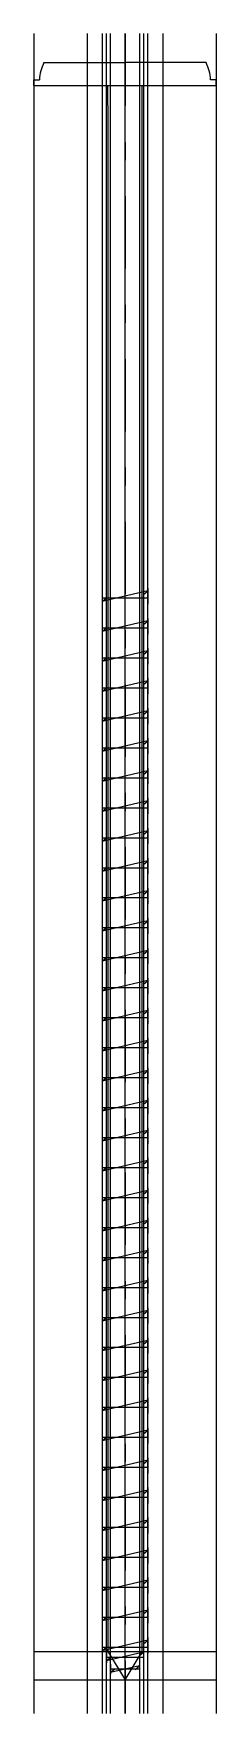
# Model space of a CAD drawing. Extents: x -16 to 16, y -286 to 9.
import ezdxf

# ---------------------------------------------------------------- set-up
doc = ezdxf.new("R2010")
doc.units = 0
doc.linetypes.add('CENTER', pattern=[28.575, 12.7, -6.35, 3.175, -6.35])
doc.layers.get('0').update_dxf_attribs({"linetype": 'CONTINUOUS'})

msp = doc.modelspace()

# ---------------------------------------------------------------- linework, layer by layer
at = {"linetype": 'CONTINUOUS'}
for p, q in [((-16, 9.1), (-16, -285.9)), ((-6.65, 9.1), (-6.65, -285.9)), ((-4, 9.1), (-4, -285.9)), ((-3.26, -285.9), (-3.26, 9.1)), ((-2.52, -285.9), (-2.52, 9.1)), ((0, -285.9), (0, 9.1)), ((2.52, 9.1), (2.52, -285.9)), ((3.26, 9.1), (3.26, -285.9)), ((4, -285.9), (4, 9.1)), ((6.65, 9.1), (6.65, -285.9)), ((16, 9.1), (16, -285.9)), ((-14.2, 4), (0, 4)), ((14.2, 4), (0, 4)), ((-16, 0), (-16, 1)), ((-16, 1), (-15, 1)), ((-16, 0), (16, 0)), ((-16, 0), (16, 0)), ((-3, -3.55), (-3, 0)), ((3, -3.55), (3, 0)), ((16, 1), (15, 1)), ((16, 0), (16, 1)), ((-3, -3.55), (-3, -275)), ((3, -275), (3, -3.55)), ((-4, -88.32), (-4, -91.09)), ((0, -91.09), (0, -88.32)), ((4, -88.32), (4, -91.09)), ((4, -88.78), (-4, -90.64)), ((-4, -90), (4, -90)), ((-4, -90.64), (-3.25, -90)), ((3.25, -89.42), (4, -88.78)), ((-4, -93.59), (-4, -96.36)), ((4, -94.04), (-4, -95.9)), ((0, -96.36), (0, -93.59)), ((3.25, -94.68), (4, -94.04)), ((4, -93.59), (4, -96.36)), ((-4, -95.26), (4, -95.26)), ((-4, -95.9), (-3.25, -95.26)), ((-4, -98.85), (-4, -101.62)), ((4, -99.31), (-4, -101.17)), ((0, -101.62), (0, -98.85)), ((3.25, -99.95), (4, -99.31)), ((4, -98.85), (4, -101.62)), ((-4, -100.53), (4, -100.53)), ((-4, -101.17), (-3.25, -100.53)), ((-4, -104.12), (-4, -106.89)), ((4, -104.57), (-4, -106.43)), ((-4, -105.79), (4, -105.79)), ((-4, -106.43), (-3.25, -105.79)), ((0, -106.89), (0, -104.12)), ((3.25, -105.21), (4, -104.57)), ((4, -104.12), (4, -106.89)), ((-4, -109.38), (-4, -112.15)), ((4, -109.84), (-4, -111.7)), ((-4, -111.06), (4, -111.06)), ((-4, -111.7), (-3.25, -111.06)), ((0, -112.15), (0, -109.38)), ((3.25, -110.48), (4, -109.84)), ((4, -109.38), (4, -112.15)), ((-4, -114.64), (-4, -117.41)), ((0, -117.41), (0, -114.64)), ((4, -114.64), (4, -117.41)), ((4, -115.1), (-4, -116.96)), ((-4, -116.32), (4, -116.32)), ((-4, -116.96), (-3.25, -116.32)), ((3.25, -115.74), (4, -115.1)), ((-4, -119.91), (-4, -122.68)), ((4, -120.36), (-4, -122.23)), ((0, -122.68), (0, -119.91)), ((3.25, -121), (4, -120.36)), ((4, -119.91), (4, -122.68)), ((-4, -121.59), (4, -121.59)), ((-4, -122.23), (-3.25, -121.59)), ((-4, -125.17), (-4, -127.94)), ((4, -125.63), (-4, -127.49)), ((-4, -126.85), (4, -126.85)), ((-4, -127.49), (-3.25, -126.85)), ((0, -127.94), (0, -125.17)), ((3.25, -126.27), (4, -125.63)), ((4, -125.17), (4, -127.94)), ((-4, -130.44), (-4, -133.21)), ((4, -130.89), (-4, -132.76)), ((-4, -132.12), (4, -132.12)), ((-4, -132.76), (-3.25, -132.12)), ((0, -133.21), (0, -130.44)), ((3.25, -131.53), (4, -130.89)), ((4, -130.44), (4, -133.21)), ((-4, -135.7), (-4, -138.47)), ((0, -138.47), (0, -135.7)), ((4, -135.7), (4, -138.47)), ((4, -136.16), (-4, -138.02)), ((-4, -137.38), (4, -137.38)), ((-4, -138.02), (-3.25, -137.38)), ((3.25, -136.8), (4, -136.16)), ((-4, -140.97), (-4, -143.74)), ((4, -141.42), (-4, -143.28)), ((0, -143.74), (0, -140.97)), ((3.25, -142.06), (4, -141.42)), ((4, -140.97), (4, -143.74)), ((-4, -142.64), (4, -142.64)), ((-4, -143.28), (-3.25, -142.64)), ((-4, -146.23), (-4, -149)), ((4, -146.69), (-4, -148.55)), ((0, -149), (0, -146.23)), ((3.25, -147.33), (4, -146.69)), ((4, -146.23), (4, -149)), ((-4, -147.91), (4, -147.91)), ((-4, -148.55), (-3.25, -147.91)), ((-4, -151.5), (-4, -154.27)), ((4, -151.95), (-4, -153.81)), ((-4, -153.17), (4, -153.17)), ((-4, -153.81), (-3.25, -153.17)), ((0, -154.27), (0, -151.5)), ((3.25, -152.59), (4, -151.95)), ((4, -151.5), (4, -154.27)), ((-4, -156.76), (-4, -159.53)), ((4, -157.21), (-4, -159.08)), ((-4, -158.44), (4, -158.44)), ((-4, -159.08), (-3.25, -158.44)), ((0, -159.53), (0, -156.76)), ((3.25, -157.85), (4, -157.21)), ((4, -156.76), (4, -159.53)), ((-4, -162.02), (-4, -164.79)), ((0, -164.79), (0, -162.02)), ((4, -162.02), (4, -164.79)), ((4, -162.48), (-4, -164.34)), ((-4, -163.7), (4, -163.7)), ((-4, -164.34), (-3.25, -163.7)), ((3.25, -163.12), (4, -162.48)), ((-4, -167.29), (-4, -170.06)), ((4, -167.74), (-4, -169.61)), ((0, -170.06), (0, -167.29)), ((3.25, -168.38), (4, -167.74)), ((4, -167.29), (4, -170.06)), ((-4, -168.97), (4, -168.97)), ((-4, -169.61), (-3.25, -168.97)), ((-4, -172.55), (-4, -175.32)), ((4, -173.01), (-4, -174.87)), ((0, -175.32), (0, -172.55)), ((3.25, -173.65), (4, -173.01)), ((4, -172.55), (4, -175.32)), ((-4, -174.23), (4, -174.23)), ((-4, -174.87), (-3.25, -174.23)), ((-4, -177.82), (-4, -180.59)), ((4, -178.27), (-4, -180.13)), ((-4, -179.49), (4, -179.49)), ((-4, -180.13), (-3.25, -179.49)), ((0, -180.59), (0, -177.82)), ((3.25, -178.91), (4, -178.27)), ((4, -177.82), (4, -180.59)), ((-4, -183.08), (-4, -185.85)), ((4, -183.54), (-4, -185.4)), ((-4, -184.76), (4, -184.76)), ((-4, -185.4), (-3.25, -184.76)), ((0, -185.85), (0, -183.08)), ((3.25, -184.18), (4, -183.54)), ((4, -183.08), (4, -185.85)), ((-4, -188.35), (-4, -191.12)), ((4, -188.8), (-4, -190.66)), ((0, -191.12), (0, -188.35)), ((3.25, -189.44), (4, -188.8)), ((4, -188.35), (4, -191.12)), ((-4, -190.02), (4, -190.02)), ((-4, -190.66), (-3.25, -190.02)), ((-4, -193.61), (-4, -196.38)), ((4, -194.07), (-4, -195.93)), ((0, -196.38), (0, -193.61)), ((3.25, -194.71), (4, -194.07)), ((4, -193.61), (4, -196.38)), ((-4, -195.29), (4, -195.29)), ((-4, -195.93), (-3.25, -195.29)), ((-4, -198.87), (-4, -201.65)), ((4, -199.33), (-4, -201.19)), ((-4, -200.55), (4, -200.55)), ((-4, -201.19), (-3.25, -200.55)), ((0, -201.65), (0, -198.87)), ((3.25, -199.97), (4, -199.33)), ((4, -198.87), (4, -201.65)), ((-4, -204.14), (-4, -206.91)), ((4, -204.59), (-4, -206.46)), ((-4, -205.82), (4, -205.82)), ((-4, -206.46), (-3.25, -205.82)), ((0, -206.91), (0, -204.14)), ((3.25, -205.23), (4, -204.59)), ((4, -204.14), (4, -206.91)), ((-4, -209.4), (-4, -212.17)), ((0, -212.17), (0, -209.4)), ((4, -209.4), (4, -212.17)), ((4, -209.86), (-4, -211.72)), ((-4, -211.08), (4, -211.08)), ((-4, -211.72), (-3.25, -211.08)), ((3.25, -210.5), (4, -209.86)), ((-4, -214.67), (-4, -217.44)), ((4, -215.12), (-4, -216.99)), ((0, -217.44), (0, -214.67)), ((3.25, -215.76), (4, -215.12)), ((4, -214.67), (4, -217.44)), ((-4, -216.35), (4, -216.35)), ((-4, -216.99), (-3.25, -216.35)), ((-4, -219.93), (-4, -222.7)), ((4, -220.39), (-4, -222.25)), ((0, -222.7), (0, -219.93)), ((3.25, -221.03), (4, -220.39)), ((4, -219.93), (4, -222.7)), ((-4, -221.61), (4, -221.61)), ((-4, -222.25), (-3.25, -221.61)), ((-4, -225.2), (-4, -227.97)), ((4, -225.65), (-4, -227.51)), ((-4, -226.87), (4, -226.87)), ((-4, -227.51), (-3.25, -226.87)), ((0, -227.97), (0, -225.2)), ((3.25, -226.29), (4, -225.65)), ((4, -225.2), (4, -227.97)), ((-4, -230.46), (-4, -233.23)), ((4, -230.92), (-4, -232.78)), ((-4, -232.14), (4, -232.14)), ((-4, -232.78), (-3.25, -232.14)), ((0, -233.23), (0, -230.46)), ((3.25, -231.56), (4, -230.92)), ((4, -230.46), (4, -233.23)), ((-4, -235.73), (-4, -238.5)), ((0, -238.5), (0, -235.73)), ((4, -235.73), (4, -238.5)), ((4, -236.18), (-4, -238.04)), ((-4, -237.4), (4, -237.4)), ((-4, -238.04), (-3.25, -237.4)), ((3.25, -236.82), (4, -236.18)), ((-4, -240.99), (-4, -243.76)), ((4, -241.45), (-4, -243.31)), ((0, -243.76), (0, -240.99)), ((3.25, -242.09), (4, -241.45)), ((4, -240.99), (4, -243.76)), ((-4, -242.67), (4, -242.67)), ((-4, -243.31), (-3.25, -242.67)), ((-4, -246.25), (-4, -249.02)), ((4, -246.71), (-4, -248.57)), ((0, -249.02), (0, -246.25)), ((3.25, -247.35), (4, -246.71)), ((4, -246.25), (4, -249.02)), ((-4, -247.93), (4, -247.93)), ((-4, -248.57), (-3.25, -247.93)), ((-4, -251.52), (-4, -254.29)), ((4, -251.97), (-4, -253.84)), ((-4, -253.2), (4, -253.2)), ((-4, -253.84), (-3.25, -253.2)), ((0, -254.29), (0, -251.52)), ((3.25, -252.61), (4, -251.97)), ((4, -251.52), (4, -254.29)), ((-4, -256.78), (-4, -259.55)), ((4, -257.24), (-4, -259.1)), ((-4, -258.46), (4, -258.46)), ((-4, -259.1), (-3.25, -258.46)), ((0, -259.55), (0, -256.78)), ((3.25, -257.88), (4, -257.24)), ((4, -256.78), (4, -259.55)), ((-4, -262.05), (-4, -264.82)), ((4, -262.5), (-4, -264.37)), ((0, -264.82), (0, -262.05)), ((3.25, -263.14), (4, -262.5)), ((4, -262.05), (4, -264.82)), ((-4, -263.73), (4, -263.73)), ((-4, -264.37), (-3.25, -263.73)), ((-4, -267.31), (-4, -270.08)), ((4, -267.77), (-4, -269.63)), ((0, -270.08), (0, -267.31)), ((3.25, -268.41), (4, -267.77)), ((4, -267.31), (4, -270.08)), ((-4, -268.99), (4, -268.99)), ((-4, -269.63), (-3.25, -268.99)), ((-4, -272.58), (-4, -275.35)), ((4, -273.03), (-4, -274.89)), ((-4, -274.25), (4, -274.25)), ((-4, -274.89), (-3.25, -274.25)), ((0, -275.35), (0, -272.58)), ((3.25, -273.67), (4, -273.03)), ((4, -272.58), (4, -275.35)), ((-16, -275), (16, -275)), ((-3.26, -274.77), (-3.26, -277.03)), ((3.26, -275.14), (-3.26, -276.66)), ((-3.26, -276.02), (3.26, -276.02)), ((-3.26, -276.66), (-2.51, -276.02)), ((-3, -275), (0, -280)), ((-2.52, -277.26), (-2.52, -279.01)), ((0, -277.03), (0, -274.77)), ((0, -280), (3, -275)), ((0, -279.01), (0, -277.26)), ((2.51, -275.78), (3.26, -275.14)), ((2.52, -277.26), (2.52, -279.01)), ((3.26, -274.77), (3.26, -277.03)), ((-16, -280), (16, -280)), ((2.52, -277.54), (-2.52, -278.71)), ((-2.52, -278.07), (2.52, -278.07)), ((-2.52, -278.71), (-1.77, -278.07)), ((1.77, -278.18), (2.52, -277.54))]:
    msp.add_line(p, q, dxfattribs=at)
at = {"linetype": 'CENTER'}
msp.add_line((0, 9.1), (0, -285.9), dxfattribs=at)
at = {"linetype": 'CONTINUOUS'}
for centre, start, end in [((-6.79, 0.42), 154.1958, 175.9414), ((6.79, 0.42), 4.0586, 25.8042)]:
    msp.add_arc(centre, 8.23, start, end, dxfattribs=at)

doc.saveas('drawing.dxf')
